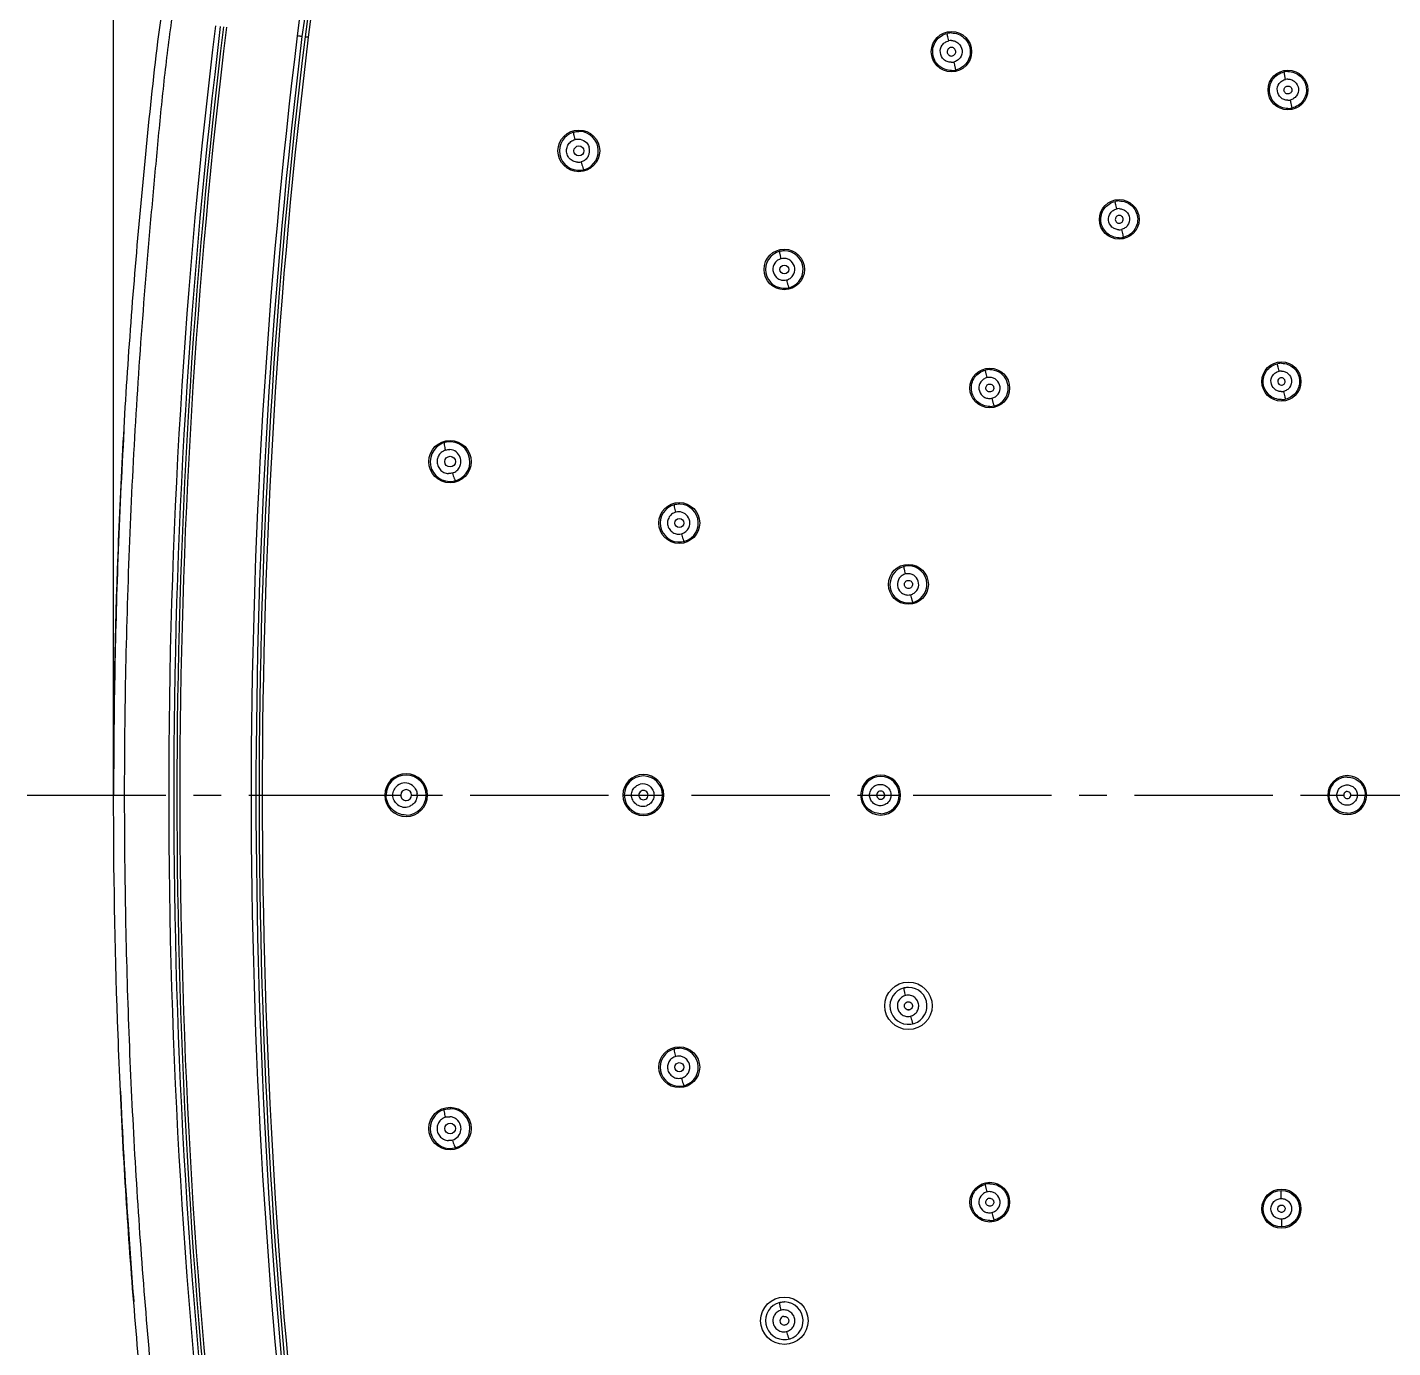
# Model space of a CAD drawing. Extents: x 60834 to 61254, y -28661 to -28364.
# Drawn here: x 60888 to 60974.4, y -28561.4 to -28477.9 of the extents above; entities that cross this region are included whole.
import ezdxf

# ---------------------------------------------------------------- set-up
doc = ezdxf.new("R2010")
doc.units = 0
doc.header["$LTSCALE"] = 7
doc.header["$MEASUREMENT"] = 0
doc.linetypes.add('CENTER', pattern=[2, 1.25, -0.25, 0.25, -0.25])
for name, color, linetype in [('08_ALL_FEATURES', 7, 'CONTINUOUS'), ('CL', 1, 'CENTER'), ('DIM', 2, 'CONTINUOUS')]:
    doc.layers.add(name, color=color, linetype=linetype)

msp = doc.modelspace()

# ---------------------------------------------------------------- linework, layer by layer
at = {"layer": '08_ALL_FEATURES', "color": 7, "linetype": 'Continuous'}
for p, q in [((60967.59, -28481.211), (60967.489, -28480.742)), ((60967.874, -28482.518), (60967.984, -28483.026)), ((60910.718, -28526.485), (60911.144, -28526.485)), ((60911.144, -28526.485), (60911.638, -28526.485)), ((60912.333, -28526.485), (60912.68, -28526.485)), ((60912.68, -28526.485), (60913.248, -28526.485)), ((60925.775, -28526.485), (60926.235, -28526.485)), ((60926.235, -28526.485), (60926.694, -28526.485)), ((60927.278, -28526.485), (60927.656, -28526.485)), ((60927.656, -28526.485), (60928.194, -28526.485)), ((60940.809, -28526.485), (60941.284, -28526.485)), ((60941.284, -28526.485), (60941.728, -28526.485)), ((60942.245, -28526.485), (60942.638, -28526.485)), ((60942.638, -28526.485), (60943.162, -28526.485)), ((60970.345, -28526.485), (60971.262, -28526.485)), ((60971.711, -28526.485), (60972.628, -28526.485))]:
    msp.add_line(p, q, dxfattribs=at)
for centre, radius in [((60946.463, -28479.461), 1.276), ((60967.736, -28481.883), 1.256), ((60922.901, -28485.734), 1.32), ((60922.905, -28485.735), 0.314), ((60957.07, -28490.068), 1.254), ((60935.893, -28493.235), 1.281), ((60935.896, -28493.235), 0.276), ((60948.885, -28500.735), 1.256), ((60967.323, -28500.322), 1.239), ((60914.758, -28505.391), 1.344), ((60914.762, -28505.391), 0.338), ((60929.249, -28509.274), 1.293), ((60929.252, -28509.274), 0.287), ((60943.74, -28513.156), 1.262), ((60943.742, -28539.814), 1.5), ((60929.249, -28543.697), 1.293), ((60929.252, -28543.697), 0.287), ((60914.758, -28547.579), 1.344), ((60914.762, -28547.579), 0.338), ((60948.885, -28552.236), 1.256), ((60967.323, -28552.649), 1.239), ((60967.323, -28552.649), 1.151), ((60935.896, -28559.735), 1.5)]:
    msp.add_circle(centre, radius, dxfattribs=at)
for centre, radius, start, end in [((60951.065, -28484.062), 46.309, 97.00083, 173.04858), ((60951.059, -28484.057), 46, 96.9378, 173.0622), ((60951.059, -28484.057), 45.8, 96.9378, 173.0622), ((60951.063, -28484.063), 45.606, 96.95077, 173.04656), ((61299.416, -28526.482), 402.447, 173.05686, 180.00047), ((61299.737, -28526.485), 402.45, 173.0622, 186.9378), ((61299.737, -28526.485), 402.25, 173.0622, 186.9378), ((61299.247, -28526.471), 401.575, 173.05541, 180.00199), ((61299.459, -28526.482), 397.277, 173.05688, 180.0005), ((61299.737, -28526.485), 397.25, 173.0622, 186.9378), ((61299.737, -28526.485), 397.05, 173.0622, 186.9378), ((61299.211, -28526.466), 396.326, 173.05462, 180.00272), ((60902.967, -28496.388), 18.053, 82.75034, 83.22876), ((60904.226, -28491.683), 13.231, 83.20629, 83.65689), ((60946.46, -28479.453), 1.179, 89.77982, 103.14443), ((60946.446, -28479.447), 0.693, 89.2028, 103.22851), ((60946.443, -28479.439), 0.693, 269.20293, 283.22888), ((60946.466, -28479.468), 1.182, 269.91078, 283.10946), ((60967.733, -28481.873), 1.157, 89.80658, 102.1776), ((60967.733, -28481.868), 0.672, 89.81544, 102.20429), ((60967.731, -28481.861), 0.672, 269.81552, 282.20574), ((60967.739, -28481.892), 1.16, 269.87155, 282.18544), ((60922.906, -28485.737), 1.229, 105.14984, 87.82946), ((60922.901, -28485.751), 1.247, 87.73322, 89.76128), ((60922.85, -28485.722), 0.739, 331.75342, 17.8374), ((60922.854, -28485.726), 0.733, 267.88592, 285.27071), ((60957.067, -28490.059), 1.156, 89.79274, 102.80075), ((60957.059, -28490.059), 0.67, 89.44513, 102.84911), ((60957.057, -28490.053), 0.67, 269.44525, 282.84923), ((60957.073, -28490.075), 1.159, 269.89452, 282.78007), ((60935.897, -28493.239), 1.188, 104.16093, 89.92691), ((60935.866, -28493.23), 0.697, 88.60493, 104.14418), ((60935.864, -28493.226), 0.697, 268.60487, 284.14805), ((60948.882, -28500.727), 1.16, 89.78176, 103.40431), ((60948.888, -28500.74), 1.162, 269.91731, 89.9518), ((60967.32, -28500.312), 1.141, 89.79959, 102.6152), ((60967.315, -28500.316), 0.654, 89.58621, 102.64731), ((60948.867, -28500.733), 0.672, 89.07039, 103.43853), ((60948.866, -28500.728), 0.672, 269.0705, 283.43981), ((60967.314, -28500.31), 0.654, 269.58631, 282.64698), ((60967.326, -28500.329), 1.144, 269.88621, 282.60236), ((61277.22, -28525.606), 383.72, 176.68607, 177.89552), ((60914.76, -28505.391), 1.255, 89.88567, 87.00418), ((60914.758, -28505.411), 1.274, 86.94441, 89.73592), ((60929.253, -28509.277), 1.201, 104.68883, 88.20175), ((60929.248, -28509.288), 1.218, 88.09155, 89.77846), ((60929.214, -28509.27), 0.706, 88.18669, 104.6993), ((60929.213, -28509.272), 0.706, 268.18844, 284.70561), ((61300.168, -28526.39), 406.681, 177.90383, 180.01341), ((60943.743, -28513.161), 1.169, 103.78429, 89.9422), ((60943.737, -28513.148), 1.166, 89.77495, 103.70142), ((60943.718, -28513.157), 0.677, 88.85142, 103.74448), ((60943.717, -28513.152), 0.677, 268.85109, 283.74826), ((60911.98, -28526.485), 1.354, 0.00469, 179.99191), ((60911.983, -28526.485), 1.265, 0.04673, 179.99818), ((60926.983, -28526.485), 1.298, 0.00486, 179.99526), ((60926.985, -28526.485), 1.209, 0.00063, 179.99921), ((60941.985, -28526.485), 1.264, 0.00405, 179.99906), ((60941.986, -28526.485), 1.176, 0.04741, 179.99964), ((60971.486, -28526.485), 1.23, 0.00034, 179.99475), ((60971.486, -28526.485), 1.142, 89.9753, 179.99985), ((61299.25, -28526.499), 402.28, 179.99809, 186.94458), ((61299.42, -28526.489), 401.748, 179.99952, 186.9431), ((61299.211, -28526.504), 397.028, 179.99734, 186.94496), ((61299.463, -28526.489), 396.579, 179.99951, 186.94306), ((60911.98, -28526.485), 1.354, 180.00511, 359.99237), ((60911.912, -28526.489), 0.77, 51.55166, 128.78358), ((60911.985, -28526.485), 0.347, 270.28391, 180.01994), ((60911.985, -28526.485), 0.347, 179.98328, 270.30775), ((60911.983, -28526.485), 1.265, 270.1717, 359.99835), ((60911.837, -28526.499), 0.843, 0.94324, 6.15425), ((60911.86, -28526.475), 0.82, 353.98291, 359.28424), ((60926.983, -28526.485), 1.298, 180.00511, 359.99852), ((60926.985, -28526.485), 1.209, 180.00073, 359.99924), ((60926.986, -28526.485), 0.292, 359.97725, 180.02165), ((60926.986, -28526.485), 0.292, 179.98177, 0.00027), ((60926.945, -28526.487), 0.711, 51.44556, 103.04463), ((60941.985, -28526.485), 1.264, 180.00419, 359.99907), ((60941.986, -28526.485), 1.176, 270.0562, 359.99971), ((60971.486, -28526.485), 1.23, 180.00033, 359.99688), ((60971.486, -28526.485), 1.142, 270.02461, 359.99988), ((60911.912, -28526.481), 0.769, 231.51178, 289.34834), ((60926.945, -28526.484), 0.711, 231.43983, 288.45019), ((60941.986, -28526.485), 0.259, 270.09588, 337.19614), ((60971.487, -28526.485), 0.224, 270.04196, 337.17655), ((60943.743, -28539.818), 1.17, 103.81863, 89.94624), ((60943.717, -28539.815), 0.673, 88.78653, 103.8061), ((60943.741, -28539.814), 0.257, 263.24053, 279.19713), ((60943.717, -28539.818), 0.673, 268.78602, 283.8101), ((60929.253, -28543.7), 1.201, 104.76022, 88.18909), ((60929.248, -28543.711), 1.218, 88.08004, 89.77909), ((60929.214, -28543.699), 0.706, 88.12729, 104.72579), ((60929.21, -28543.7), 0.708, 330.70511, 15.87564), ((60929.213, -28543.7), 0.706, 268.12887, 284.73264), ((61276.592, -28527.561), 383.083, 182.61778, 183.90489), ((60914.76, -28547.579), 1.255, 106.45811, 86.97085), ((60914.758, -28547.599), 1.275, 86.91492, 89.73836), ((60948.882, -28552.227), 1.16, 89.78134, 103.46064), ((60948.866, -28552.242), 0.672, 89.01609, 103.47866), ((60948.866, -28552.238), 0.672, 269.01619, 283.48063), ((61303.791, -28525.752), 410.342, 183.89829, 184.58231), ((60948.888, -28552.241), 1.163, 269.91755, 283.4065), ((60935.897, -28559.739), 1.189, 104.28437, 88.51642), ((60935.864, -28559.74), 0.692, 88.42498, 104.25007), ((60935.892, -28559.748), 1.205, 88.39618, 89.78913), ((60935.865, -28559.745), 0.692, 268.42471, 284.25449)]:
    msp.add_arc(centre, radius, start, end, dxfattribs=at)
for points, knots in [([(60893.487, -28526.485), (60893.487, -28521.726), (60893.656, -28512.202), (60894.402, -28497.917), (60895.686, -28483.724), (60897.324, -28469.442), (60902.966, -28456.14), (60911.743, -28444.707), (60923.126, -28435.974), (60936.482, -28430.312), (60946.374, -28429.183), (60951.542, -28428.659), (60951.965, -28428.616)], [0, 0, 0, 0, 0.11002, 0.220041, 0.330061, 0.440081, 0.550102, 0.660122, 0.770142, 0.880163, 0.990183, 1, 1, 1, 1]), ([(60894.183, -28526.485), (60894.186, -28523.804), (60894.242, -28518.441), (60894.485, -28510.399), (60894.889, -28502.365), (60895.367, -28495.678), (60895.822, -28490.335), (60896.19, -28486.329), (60896.568, -28482.323), (60897.022, -28478.325), (60897.637, -28474.346), (60898.494, -28470.41), (60899.621, -28466.54), (60901.051, -28462.772), (60902.783, -28459.133), (60905.441, -28454.467), (60909.368, -28448.998), (60915.019, -28443.23), (60920.381, -28439.16), (60924.984, -28436.395), (60928.582, -28434.579), (60932.311, -28433.05), (60936.152, -28431.827), (60940.068, -28430.883), (60944.038, -28430.203), (60948.032, -28429.715), (60950.701, -28429.448), (60952.035, -28429.314)], [0, 0, 0, 0, 0.062473, 0.12495, 0.187427, 0.249893, 0.281125, 0.312367, 0.34362, 0.374864, 0.406104, 0.43738, 0.468655, 0.499912, 0.53118, 0.56246, 0.624944, 0.687427, 0.74991, 0.781181, 0.812453, 0.843717, 0.874986, 0.906263, 0.93751, 0.968753, 1, 1, 1, 1]), ([(60905.354, -28478.494), (60905.347, -28478.493), (60905.311, -28478.488), (60905.275, -28478.483), (60905.245, -28478.479)], [0, 0, 0, 0, 0.19556, 1, 1, 1, 1]), ([(60905.396, -28478.501), (60905.396, -28478.5), (60905.39, -28478.5), (60905.384, -28478.498), (60905.37, -28478.496), (60905.36, -28478.495), (60905.354, -28478.494)], [0, 0, 0, 0, 0.0644, 0.253849, 0.566461, 1, 1, 1, 1]), ([(60905.594, -28478.525), (60905.595, -28478.523), (60905.607, -28478.528), (60905.613, -28478.526), (60905.619, -28478.526)], [0, 0, 0, 0, 0.255418, 1, 1, 1, 1]), ([(60905.619, -28478.526), (60905.623, -28478.527), (60905.646, -28478.529), (60905.669, -28478.532), (60905.688, -28478.534)], [0, 0, 0, 0, 0.192804, 1, 1, 1, 1]), ([(60946.464, -28480.65), (60946.321, -28480.649), (60946.031, -28480.597), (60945.655, -28480.368), (60945.386, -28480.021), (60945.214, -28479.468), (60945.397, -28478.715), (60945.917, -28478.369), (60946.192, -28478.305)], [0, 0, 0, 0, 0.125971, 0.252548, 0.378532, 0.504076, 0.751857, 1, 1, 1, 1]), ([(60946.434, -28480.132), (60946.351, -28480.13), (60946.185, -28480.098), (60945.901, -28479.922), (60945.695, -28479.524), (60945.811, -28479.092), (60946.051, -28478.859), (60946.207, -28478.792), (60946.287, -28478.772)], [0, 0, 0, 0, 0.125998, 0.251935, 0.499782, 0.747837, 0.873937, 1, 1, 1, 1]), ([(60946.287, -28478.772), (60946.274, -28478.716), (60946.25, -28478.608), (60946.222, -28478.479), (60946.205, -28478.393), (60946.196, -28478.349), (60946.193, -28478.322), (60946.19, -28478.308), (60946.192, -28478.305)], [0, 0, 0, 0, 0.364681, 0.696805, 0.825137, 0.919555, 0.97702, 1, 1, 1, 1]), ([(60946.456, -28478.754), (60946.538, -28478.757), (60946.705, -28478.788), (60946.989, -28478.964), (60947.194, -28479.362), (60947.078, -28479.794), (60946.838, -28480.027), (60946.682, -28480.094), (60946.602, -28480.114)], [0, 0, 0, 0, 0.12599, 0.251921, 0.499757, 0.747821, 0.873924, 1, 1, 1, 1]), ([(60946.464, -28478.274), (60946.607, -28478.274), (60946.896, -28478.327), (60947.27, -28478.555), (60947.539, -28478.901), (60947.67, -28479.32), (60947.64, -28479.758), (60947.459, -28480.16), (60947.143, -28480.467), (60946.874, -28480.586), (60946.734, -28480.619)], [0, 0, 0, 0, 0.124826, 0.249344, 0.374348, 0.499013, 0.623899, 0.749528, 0.874844, 1, 1, 1, 1]), ([(60946.436, -28479.193), (60946.402, -28479.193), (60946.334, -28479.217), (60946.228, -28479.303), (60946.165, -28479.478), (60946.258, -28479.679), (60946.397, -28479.733), (60946.464, -28479.733)], [0, 0, 0, 0, 0.126241, 0.254468, 0.502629, 0.751248, 1, 1, 1, 1]), ([(60946.464, -28479.733), (60946.535, -28479.733), (60946.684, -28479.67), (60946.766, -28479.446), (60946.676, -28479.268), (60946.547, -28479.194), (60946.472, -28479.193), (60946.436, -28479.193)], [0, 0, 0, 0, 0.248733, 0.497539, 0.746088, 0.873157, 1, 1, 1, 1]), ([(60946.602, -28480.114), (60946.616, -28480.174), (60946.637, -28480.265), (60946.667, -28480.382), (60946.686, -28480.46), (60946.704, -28480.525), (60946.717, -28480.574), (60946.728, -28480.601), (60946.731, -28480.616), (60946.734, -28480.619)], [0, 0, 0, 0, 0.35684, 0.532911, 0.691961, 0.822768, 0.919003, 0.977136, 1, 1, 1, 1]), ([(60967.737, -28480.716), (60967.878, -28480.717), (60968.164, -28480.769), (60968.652, -28481.066), (60969.009, -28481.745), (60968.808, -28482.488), (60968.391, -28482.882), (60968.123, -28482.996), (60967.984, -28483.026)], [0, 0, 0, 0, 0.125971, 0.251585, 0.499241, 0.747518, 0.873823, 1, 1, 1, 1]), ([(60967.737, -28483.052), (60967.595, -28483.052), (60967.308, -28482.999), (60966.937, -28482.772), (60966.673, -28482.426), (60966.508, -28481.878), (60966.697, -28481.136), (60967.216, -28480.801), (60967.489, -28480.742)], [0, 0, 0, 0, 0.126014, 0.252659, 0.378737, 0.50431, 0.751984, 1, 1, 1, 1]), ([(60967.729, -28482.534), (60967.648, -28482.532), (60967.485, -28482.502), (60967.205, -28482.331), (60967.003, -28481.941), (60967.119, -28481.518), (60967.358, -28481.292), (60967.511, -28481.229), (60967.59, -28481.211)], [0, 0, 0, 0, 0.126089, 0.252128, 0.499996, 0.747876, 0.873935, 1, 1, 1, 1]), ([(60967.735, -28481.196), (60967.816, -28481.197), (60967.979, -28481.227), (60968.259, -28481.398), (60968.461, -28481.788), (60968.345, -28482.212), (60968.106, -28482.437), (60967.953, -28482.5), (60967.874, -28482.518)], [0, 0, 0, 0, 0.126079, 0.252113, 0.499969, 0.74786, 0.873923, 1, 1, 1, 1]), ([(60967.737, -28482.135), (60967.675, -28482.135), (60967.546, -28482.085), (60967.461, -28481.899), (60967.527, -28481.709), (60967.648, -28481.635), (60967.71, -28481.635)], [0, 0, 0, 0, 0.250008, 0.499989, 0.749346, 1, 1, 1, 1]), ([(60967.71, -28481.635), (60967.744, -28481.635), (60967.813, -28481.636), (60967.933, -28481.705), (60968.017, -28481.87), (60967.94, -28482.077), (60967.803, -28482.135), (60967.737, -28482.135)], [0, 0, 0, 0, 0.126897, 0.254058, 0.502646, 0.751323, 1, 1, 1, 1]), ([(60922.214, -28485.373), (60922.261, -28485.287), (60922.39, -28485.132), (60922.571, -28485.04), (60922.665, -28485.015)], [0, 0, 0, 0, 0.500445, 1, 1, 1, 1]), ([(60922.665, -28485.015), (60922.651, -28484.959), (60922.624, -28484.851), (60922.596, -28484.723), (60922.582, -28484.637), (60922.577, -28484.591), (60922.576, -28484.564), (60922.578, -28484.548), (60922.581, -28484.546)], [0, 0, 0, 0, 0.362248, 0.691956, 0.819673, 0.914218, 0.972989, 1, 1, 1, 1]), ([(60922.885, -28484.989), (60923.031, -28484.996), (60923.328, -28485.098), (60923.508, -28485.356), (60923.553, -28485.496)], [0, 0, 0, 0, 0.499528, 1, 1, 1, 1]), ([(60922.827, -28486.458), (60922.729, -28486.454), (60922.531, -28486.406), (60922.369, -28486.282), (60922.304, -28486.207)], [0, 0, 0, 0, 0.499824, 1, 1, 1, 1]), ([(60923.5, -28486.072), (60923.454, -28486.158), (60923.324, -28486.315), (60923.142, -28486.407), (60923.047, -28486.432)], [0, 0, 0, 0, 0.500438, 1, 1, 1, 1]), ([(60923.047, -28486.432), (60923.063, -28486.492), (60923.096, -28486.608), (60923.14, -28486.745), (60923.174, -28486.836), (60923.193, -28486.883), (60923.208, -28486.91), (60923.218, -28486.924), (60923.222, -28486.924)], [0, 0, 0, 0, 0.35478, 0.687835, 0.818068, 0.914345, 0.973544, 1, 1, 1, 1]), ([(60957.071, -28491.234), (60956.93, -28491.234), (60956.645, -28491.182), (60956.276, -28490.957), (60956.012, -28490.614), (60955.845, -28490.071), (60956.028, -28489.331), (60956.54, -28488.994), (60956.811, -28488.932)], [0, 0, 0, 0, 0.125952, 0.252553, 0.378585, 0.504158, 0.751919, 1, 1, 1, 1]), ([(60956.91, -28489.407), (60956.897, -28489.349), (60956.872, -28489.239), (60956.844, -28489.109), (60956.826, -28489.021), (60956.816, -28488.976), (60956.813, -28488.949), (60956.81, -28488.936), (60956.811, -28488.932)], [0, 0, 0, 0, 0.363617, 0.696416, 0.825188, 0.91988, 0.97735, 1, 1, 1, 1]), ([(60957.071, -28488.903), (60957.211, -28488.904), (60957.495, -28488.956), (60957.981, -28489.25), (60958.339, -28489.924), (60958.143, -28490.664), (60957.732, -28491.058), (60957.467, -28491.174), (60957.329, -28491.205)], [0, 0, 0, 0, 0.125908, 0.251505, 0.49921, 0.747592, 0.873875, 1, 1, 1, 1]), ([(60957.051, -28490.723), (60956.971, -28490.72), (60956.809, -28490.69), (60956.532, -28490.521), (60956.333, -28490.134), (60956.446, -28489.714), (60956.681, -28489.49), (60956.832, -28489.426), (60956.91, -28489.407)], [0, 0, 0, 0, 0.125947, 0.251887, 0.499921, 0.748019, 0.874035, 1, 1, 1, 1]), ([(60957.045, -28489.822), (60956.983, -28489.822), (60956.863, -28489.895), (60956.798, -28490.083), (60956.882, -28490.268), (60957.009, -28490.317), (60957.071, -28490.317)], [0, 0, 0, 0, 0.250625, 0.499646, 0.749854, 1, 1, 1, 1]), ([(60957.071, -28490.317), (60957.136, -28490.317), (60957.272, -28490.26), (60957.348, -28490.054), (60957.265, -28489.891), (60957.147, -28489.823), (60957.078, -28489.822), (60957.045, -28489.822)], [0, 0, 0, 0, 0.248653, 0.497423, 0.746061, 0.873148, 1, 1, 1, 1]), ([(60957.065, -28489.39), (60957.145, -28489.392), (60957.307, -28489.422), (60957.583, -28489.592), (60957.783, -28489.978), (60957.67, -28490.398), (60957.436, -28490.623), (60957.284, -28490.687), (60957.206, -28490.706)], [0, 0, 0, 0, 0.125996, 0.251997, 0.4999, 0.747906, 0.873981, 1, 1, 1, 1]), ([(60957.206, -28490.706), (60957.22, -28490.766), (60957.247, -28490.882), (60957.279, -28491.019), (60957.303, -28491.112), (60957.314, -28491.16), (60957.324, -28491.188), (60957.327, -28491.202), (60957.329, -28491.205)], [0, 0, 0, 0, 0.358442, 0.693201, 0.823599, 0.919489, 0.977406, 1, 1, 1, 1]), ([(60935.696, -28492.554), (60935.616, -28492.578), (60935.462, -28492.645), (60935.224, -28492.88), (60935.113, -28493.312), (60935.316, -28493.708), (60935.599, -28493.886), (60935.764, -28493.918), (60935.847, -28493.922)], [0, 0, 0, 0, 0.12618, 0.252106, 0.500421, 0.74833, 0.874121, 1, 1, 1, 1]), ([(60935.696, -28492.554), (60935.681, -28492.497), (60935.661, -28492.412), (60935.637, -28492.303), (60935.621, -28492.229), (60935.611, -28492.169), (60935.603, -28492.123), (60935.601, -28492.096), (60935.6, -28492.081), (60935.603, -28492.078)], [0, 0, 0, 0, 0.362461, 0.537519, 0.694323, 0.822879, 0.917642, 0.975642, 1, 1, 1, 1]), ([(60936.034, -28493.902), (60936.113, -28493.878), (60936.268, -28493.811), (60936.506, -28493.576), (60936.617, -28493.144), (60936.413, -28492.747), (60936.131, -28492.57), (60935.965, -28492.538), (60935.883, -28492.533)], [0, 0, 0, 0, 0.126166, 0.252105, 0.500418, 0.748332, 0.87413, 1, 1, 1, 1]), ([(60936.034, -28493.902), (60936.049, -28493.961), (60936.072, -28494.05), (60936.104, -28494.164), (60936.126, -28494.24), (60936.146, -28494.303), (60936.162, -28494.35), (60936.174, -28494.376), (60936.181, -28494.391), (60936.185, -28494.392)], [0, 0, 0, 0, 0.357669, 0.533214, 0.691468, 0.821566, 0.917436, 0.975798, 1, 1, 1, 1]), ([(60948.886, -28501.903), (60948.746, -28501.903), (60948.461, -28501.851), (60948.092, -28501.627), (60947.828, -28501.286), (60947.658, -28500.744), (60947.835, -28500.005), (60948.344, -28499.663), (60948.613, -28499.599)], [0, 0, 0, 0, 0.125896, 0.252477, 0.378489, 0.504078, 0.751904, 1, 1, 1, 1]), ([(60948.711, -28500.08), (60948.697, -28500.022), (60948.677, -28499.936), (60948.653, -28499.825), (60948.637, -28499.751), (60948.625, -28499.69), (60948.616, -28499.644), (60948.614, -28499.617), (60948.611, -28499.602), (60948.613, -28499.599)], [0, 0, 0, 0, 0.362291, 0.537783, 0.695131, 0.824118, 0.919044, 0.976767, 1, 1, 1, 1]), ([(60967.324, -28501.472), (60967.185, -28501.472), (60966.903, -28501.421), (60966.538, -28501.198), (60966.278, -28500.859), (60966.113, -28500.322), (60966.296, -28499.591), (60966.803, -28499.259), (60967.071, -28499.199)], [0, 0, 0, 0, 0.12594, 0.252546, 0.378596, 0.50418, 0.751938, 1, 1, 1, 1]), ([(60967.309, -28500.964), (60967.231, -28500.962), (60967.073, -28500.933), (60966.801, -28500.767), (60966.605, -28500.389), (60966.717, -28499.977), (60966.947, -28499.758), (60967.095, -28499.696), (60967.172, -28499.677)], [0, 0, 0, 0, 0.125958, 0.251917, 0.499971, 0.748043, 0.874045, 1, 1, 1, 1]), ([(60967.172, -28499.677), (60967.159, -28499.62), (60967.134, -28499.509), (60967.106, -28499.377), (60967.087, -28499.289), (60967.078, -28499.244), (60967.074, -28499.216), (60967.07, -28499.203), (60967.071, -28499.199)], [0, 0, 0, 0, 0.363019, 0.696154, 0.825153, 0.919993, 0.977479, 1, 1, 1, 1]), ([(60967.32, -28499.661), (60967.398, -28499.664), (60967.556, -28499.693), (60967.828, -28499.858), (60968.023, -28500.237), (60967.912, -28500.648), (60967.682, -28500.868), (60967.534, -28500.93), (60967.457, -28500.949)], [0, 0, 0, 0, 0.125965, 0.251916, 0.499973, 0.748043, 0.874039, 1, 1, 1, 1]), ([(60967.324, -28499.171), (60967.463, -28499.172), (60967.744, -28499.223), (60968.224, -28499.514), (60968.576, -28500.181), (60968.381, -28500.912), (60967.974, -28501.301), (60967.712, -28501.414), (60967.576, -28501.445)], [0, 0, 0, 0, 0.125938, 0.251559, 0.499292, 0.747638, 0.873898, 1, 1, 1, 1]), ([(60948.711, -28500.08), (60948.634, -28500.102), (60948.483, -28500.165), (60948.25, -28500.391), (60948.14, -28500.811), (60948.339, -28501.195), (60948.614, -28501.366), (60948.775, -28501.396), (60948.855, -28501.4)], [0, 0, 0, 0, 0.126223, 0.252133, 0.500299, 0.748167, 0.874029, 1, 1, 1, 1]), ([(60948.886, -28500.986), (60948.824, -28500.986), (60948.696, -28500.936), (60948.611, -28500.749), (60948.676, -28500.56), (60948.798, -28500.485), (60948.86, -28500.486)], [0, 0, 0, 0, 0.24996, 0.499765, 0.749044, 1, 1, 1, 1]), ([(60948.86, -28500.486), (60948.894, -28500.486), (60948.963, -28500.487), (60949.083, -28500.556), (60949.166, -28500.72), (60949.09, -28500.928), (60948.952, -28500.986), (60948.886, -28500.986)], [0, 0, 0, 0, 0.126816, 0.253921, 0.502596, 0.75139, 1, 1, 1, 1]), ([(60949.022, -28501.381), (60949.099, -28501.359), (60949.25, -28501.296), (60949.483, -28501.07), (60949.593, -28500.65), (60949.394, -28500.266), (60949.119, -28500.095), (60948.958, -28500.065), (60948.878, -28500.061)], [0, 0, 0, 0, 0.126204, 0.252131, 0.500292, 0.748167, 0.874039, 1, 1, 1, 1]), ([(60967.299, -28500.09), (60967.242, -28500.09), (60967.128, -28500.159), (60967.067, -28500.335), (60967.146, -28500.509), (60967.266, -28500.556), (60967.324, -28500.556)], [0, 0, 0, 0, 0.2506, 0.499599, 0.749832, 1, 1, 1, 1]), ([(60967.324, -28500.556), (60967.385, -28500.556), (60967.513, -28500.502), (60967.584, -28500.308), (60967.506, -28500.155), (60967.395, -28500.091), (60967.331, -28500.09), (60967.299, -28500.09)], [0, 0, 0, 0, 0.248636, 0.497384, 0.746054, 0.873147, 1, 1, 1, 1]), ([(60949.022, -28501.381), (60949.036, -28501.441), (60949.057, -28501.529), (60949.087, -28501.643), (60949.107, -28501.719), (60949.125, -28501.781), (60949.138, -28501.828), (60949.149, -28501.854), (60949.153, -28501.869), (60949.157, -28501.871)], [0, 0, 0, 0, 0.359182, 0.53496, 0.693218, 0.823186, 0.918829, 0.976812, 1, 1, 1, 1]), ([(60967.457, -28500.949), (60967.471, -28501.008), (60967.497, -28501.123), (60967.528, -28501.26), (60967.551, -28501.352), (60967.562, -28501.4), (60967.571, -28501.428), (60967.573, -28501.442), (60967.576, -28501.445)], [0, 0, 0, 0, 0.359247, 0.693801, 0.823982, 0.919695, 0.97751, 1, 1, 1, 1]), ([(60914.202, -28504.814), (60914.127, -28504.879), (60914.003, -28505.042), (60913.925, -28505.337), (60913.964, -28505.639), (60914.066, -28505.816), (60914.132, -28505.891)], [0, 0, 0, 0, 0.24982, 0.500148, 0.750381, 1, 1, 1, 1]), ([(60914.484, -28504.658), (60914.468, -28504.602), (60914.44, -28504.495), (60914.41, -28504.353), (60914.397, -28504.254), (60914.399, -28504.205), (60914.404, -28504.189), (60914.408, -28504.187)], [0, 0, 0, 0, 0.35935, 0.686624, 0.908552, 0.968857, 1, 1, 1, 1]), ([(60915.405, -28505.13), (60915.357, -28504.993), (60915.175, -28504.739), (60914.882, -28504.639), (60914.737, -28504.628)], [0, 0, 0, 0, 0.501072, 1, 1, 1, 1]), ([(60914.908, -28506.116), (60915.008, -28506.082), (60915.202, -28505.982), (60915.333, -28505.806), (60915.377, -28505.71)], [0, 0, 0, 0, 0.499364, 1, 1, 1, 1]), ([(60915.377, -28505.71), (60915.419, -28505.621), (60915.468, -28505.424), (60915.438, -28505.223), (60915.405, -28505.13)], [0, 0, 0, 0, 0.500106, 1, 1, 1, 1]), ([(60914.132, -28505.891), (60914.197, -28505.965), (60914.359, -28506.09), (60914.556, -28506.138), (60914.655, -28506.145)], [0, 0, 0, 0, 0.500447, 1, 1, 1, 1]), ([(60914.908, -28506.116), (60914.925, -28506.175), (60914.96, -28506.29), (60915.009, -28506.425), (60915.048, -28506.514), (60915.072, -28506.559), (60915.089, -28506.585), (60915.103, -28506.597), (60915.108, -28506.597)], [0, 0, 0, 0, 0.352935, 0.683881, 0.813794, 0.909786, 0.97004, 1, 1, 1, 1]), ([(60929.035, -28508.588), (60929.02, -28508.531), (60928.993, -28508.421), (60928.965, -28508.29), (60928.95, -28508.201), (60928.943, -28508.154), (60928.942, -28508.127), (60928.942, -28508.111), (60928.945, -28508.108)], [0, 0, 0, 0, 0.36116, 0.692405, 0.820919, 0.915851, 0.974334, 1, 1, 1, 1]), ([(60929.035, -28508.588), (60928.94, -28508.617), (60928.754, -28508.705), (60928.626, -28508.869), (60928.582, -28508.959)], [0, 0, 0, 0, 0.499914, 1, 1, 1, 1]), ([(60929.877, -28509.032), (60929.83, -28508.902), (60929.655, -28508.662), (60929.374, -28508.573), (60929.237, -28508.565)], [0, 0, 0, 0, 0.500361, 1, 1, 1, 1]), ([(60929.847, -28509.58), (60929.888, -28509.496), (60929.936, -28509.31), (60929.908, -28509.12), (60929.877, -28509.032)], [0, 0, 0, 0, 0.500088, 1, 1, 1, 1]), ([(60928.69, -28509.743), (60928.752, -28509.814), (60928.908, -28509.931), (60929.097, -28509.972), (60929.191, -28509.977)], [0, 0, 0, 0, 0.50008, 1, 1, 1, 1]), ([(60929.392, -28509.954), (60929.488, -28509.925), (60929.675, -28509.836), (60929.803, -28509.671), (60929.847, -28509.58)], [0, 0, 0, 0, 0.499935, 1, 1, 1, 1]), ([(60929.392, -28509.954), (60929.407, -28510.014), (60929.439, -28510.128), (60929.479, -28510.262), (60929.511, -28510.352), (60929.528, -28510.399), (60929.541, -28510.424), (60929.55, -28510.439), (60929.554, -28510.44)], [0, 0, 0, 0, 0.357437, 0.690465, 0.820263, 0.916046, 0.97469, 1, 1, 1, 1]), ([(60943.557, -28512.499), (60943.479, -28512.521), (60943.328, -28512.586), (60943.095, -28512.814), (60942.985, -28513.235), (60943.185, -28513.622), (60943.461, -28513.795), (60943.623, -28513.825), (60943.703, -28513.829)], [0, 0, 0, 0, 0.126107, 0.252043, 0.500199, 0.748166, 0.874052, 1, 1, 1, 1]), ([(60943.557, -28512.499), (60943.543, -28512.441), (60943.522, -28512.355), (60943.498, -28512.244), (60943.482, -28512.169), (60943.471, -28512.108), (60943.462, -28512.061), (60943.461, -28512.034), (60943.458, -28512.019), (60943.461, -28512.016)], [0, 0, 0, 0, 0.361589, 0.536945, 0.694262, 0.823291, 0.918325, 0.97625, 1, 1, 1, 1]), ([(60943.878, -28513.81), (60943.955, -28513.788), (60944.106, -28513.723), (60944.339, -28513.495), (60944.449, -28513.073), (60944.249, -28512.687), (60943.973, -28512.514), (60943.812, -28512.483), (60943.731, -28512.48)], [0, 0, 0, 0, 0.126127, 0.252058, 0.500232, 0.748185, 0.874066, 1, 1, 1, 1]), ([(60943.742, -28513.413), (60943.678, -28513.413), (60943.546, -28513.361), (60943.46, -28513.17), (60943.526, -28512.976), (60943.651, -28512.901), (60943.715, -28512.901)], [0, 0, 0, 0, 0.249995, 0.499917, 0.749248, 1, 1, 1, 1]), ([(60943.715, -28512.901), (60943.749, -28512.901), (60943.82, -28512.902), (60943.942, -28512.972), (60944.027, -28513.141), (60943.95, -28513.353), (60943.809, -28513.413), (60943.742, -28513.413)], [0, 0, 0, 0, 0.126799, 0.2539, 0.502613, 0.751422, 1, 1, 1, 1]), ([(60943.878, -28513.81), (60943.892, -28513.869), (60943.914, -28513.957), (60943.944, -28514.07), (60943.965, -28514.146), (60943.984, -28514.207), (60943.998, -28514.254), (60944.01, -28514.28), (60944.015, -28514.295), (60944.019, -28514.297)], [0, 0, 0, 0, 0.35929, 0.534936, 0.693005, 0.822806, 0.918363, 0.976412, 1, 1, 1, 1]), ([(60971.487, -28525.343), (60971.635, -28525.343), (60971.934, -28525.404), (60972.314, -28525.656), (60972.568, -28526.036), (60972.628, -28526.337), (60972.628, -28526.485)], [0, 0, 0, 0, 0.249102, 0.499606, 0.749504, 1, 1, 1, 1]), ([(60939.813, -28622.721), (60938.737, -28622.505), (60933.033, -28621.201), (60923.142, -28617.006), (60911.709, -28608.229), (60902.976, -28596.846), (60897.313, -28583.49), (60895.692, -28569.286), (60894.399, -28555.026), (60893.656, -28540.756), (60893.487, -28531.244), (60893.487, -28526.485)], [0, 0, 0, 0, 0.028029, 0.149526, 0.271022, 0.392518, 0.514015, 0.635511, 0.757007, 0.878504, 1, 1, 1, 1]), ([(60939.952, -28622.024), (60937.572, -28621.54), (60932.872, -28620.246), (60926.167, -28617.343), (60919.915, -28613.56), (60914.22, -28608.984), (60909.187, -28603.687), (60904.911, -28597.763), (60902.007, -28592.407), (60900.157, -28587.91), (60899.016, -28584.444), (60898.104, -28580.912), (60897.187, -28576.139), (60896.637, -28571.309), (60896.177, -28566.475), (60895.731, -28561.64), (60895.231, -28555.592), (60894.764, -28548.324), (60894.43, -28541.049), (60894.231, -28533.768), (60894.185, -28528.913), (60894.183, -28526.485)], [0, 0, 0, 0, 0.062498, 0.125001, 0.187496, 0.249997, 0.312492, 0.374998, 0.437518, 0.468789, 0.500072, 0.531356, 0.562607, 0.625099, 0.656361, 0.687607, 0.750073, 0.81255, 0.875037, 0.93752, 1, 1, 1, 1]), ([(60911.987, -28527.75), (60911.823, -28527.751), (60911.491, -28527.685), (60911.068, -28527.407), (60910.785, -28526.985), (60910.718, -28526.651), (60910.718, -28526.485)], [0, 0, 0, 0, 0.248328, 0.498305, 0.748551, 1, 1, 1, 1]), ([(60911.144, -28526.485), (60911.145, -28526.372), (60911.195, -28526.143), (60911.342, -28525.96), (60911.43, -28525.889)], [0, 0, 0, 0, 0.500806, 1, 1, 1, 1]), ([(60911.433, -28527.084), (60911.344, -28527.013), (60911.195, -28526.829), (60911.146, -28526.599), (60911.144, -28526.485)], [0, 0, 0, 0, 0.499151, 1, 1, 1, 1]), ([(60926.235, -28526.485), (60926.236, -28526.38), (60926.282, -28526.168), (60926.418, -28525.998), (60926.5, -28525.932)], [0, 0, 0, 0, 0.500198, 1, 1, 1, 1]), ([(60927.656, -28526.485), (60927.654, -28526.59), (60927.609, -28526.803), (60927.472, -28526.973), (60927.39, -28527.039)], [0, 0, 0, 0, 0.500183, 1, 1, 1, 1]), ([(60941.987, -28527.661), (60941.834, -28527.662), (60941.526, -28527.599), (60941.133, -28527.34), (60940.871, -28526.948), (60940.809, -28526.639), (60940.809, -28526.485)], [0, 0, 0, 0, 0.249112, 0.499584, 0.749483, 1, 1, 1, 1]), ([(60941.284, -28526.485), (60941.285, -28526.397), (60941.319, -28526.219), (60941.47, -28525.994), (60941.695, -28525.844), (60941.961, -28525.791), (60942.227, -28525.844), (60942.452, -28525.994), (60942.603, -28526.219), (60942.637, -28526.397), (60942.638, -28526.485)], [0, 0, 0, 0, 0.125033, 0.250067, 0.375073, 0.499989, 0.624907, 0.749927, 0.874954, 1, 1, 1, 1]), ([(60942.638, -28526.485), (60942.637, -28526.573), (60942.603, -28526.751), (60942.452, -28526.976), (60942.227, -28527.126), (60941.961, -28527.179), (60941.695, -28527.126), (60941.47, -28526.976), (60941.319, -28526.751), (60941.285, -28526.573), (60941.284, -28526.485)], [0, 0, 0, 0, 0.125033, 0.250067, 0.375072, 0.499988, 0.624906, 0.749926, 0.874954, 1, 1, 1, 1]), ([(60941.728, -28526.485), (60941.728, -28526.53), (60941.752, -28526.621), (60941.819, -28526.688), (60941.858, -28526.71)], [0, 0, 0, 0, 0.50014, 1, 1, 1, 1]), ([(60941.987, -28526.227), (60941.942, -28526.226), (60941.851, -28526.25), (60941.785, -28526.317), (60941.762, -28526.356)], [0, 0, 0, 0, 0.49987, 1, 1, 1, 1]), ([(60942.245, -28526.485), (60942.245, -28526.441), (60942.221, -28526.35), (60942.155, -28526.284), (60942.116, -28526.261)], [0, 0, 0, 0, 0.500139, 1, 1, 1, 1]), ([(60971.487, -28527.627), (60971.339, -28527.627), (60971.039, -28527.566), (60970.658, -28527.315), (60970.405, -28526.934), (60970.345, -28526.634), (60970.345, -28526.485)], [0, 0, 0, 0, 0.249171, 0.499688, 0.74956, 1, 1, 1, 1]), ([(60970.833, -28526.485), (60970.834, -28526.402), (60970.866, -28526.233), (60971.009, -28526.019), (60971.223, -28525.877), (60971.475, -28525.826), (60971.727, -28525.877), (60971.941, -28526.019), (60972.084, -28526.233), (60972.116, -28526.402), (60972.118, -28526.485)], [0, 0, 0, 0, 0.124971, 0.249965, 0.375006, 0.500007, 0.624984, 0.750022, 0.874999, 1, 1, 1, 1]), ([(60972.118, -28526.485), (60972.116, -28526.569), (60972.084, -28526.737), (60971.941, -28526.951), (60971.727, -28527.094), (60971.475, -28527.144), (60971.223, -28527.094), (60971.009, -28526.951), (60970.866, -28526.737), (60970.835, -28526.569), (60970.833, -28526.485)], [0, 0, 0, 0, 0.124971, 0.249965, 0.375006, 0.500006, 0.624984, 0.750022, 0.874999, 1, 1, 1, 1]), ([(60971.262, -28526.485), (60971.262, -28526.524), (60971.283, -28526.603), (60971.341, -28526.66), (60971.375, -28526.68)], [0, 0, 0, 0, 0.500039, 1, 1, 1, 1]), ([(60971.487, -28526.261), (60971.448, -28526.261), (60971.369, -28526.282), (60971.312, -28526.339), (60971.292, -28526.373)], [0, 0, 0, 0, 0.499974, 1, 1, 1, 1]), ([(60971.711, -28526.485), (60971.711, -28526.447), (60971.69, -28526.368), (60971.632, -28526.31), (60971.599, -28526.291)], [0, 0, 0, 0, 0.500034, 1, 1, 1, 1]), ([(60912.675, -28526.561), (60912.665, -28526.661), (60912.606, -28526.86), (60912.472, -28527.018), (60912.394, -28527.081)], [0, 0, 0, 0, 0.50088, 1, 1, 1, 1]), ([(60943.556, -28539.161), (60943.468, -28539.185), (60943.298, -28539.262), (60943.116, -28539.473), (60943.03, -28539.734), (60943.052, -28540.01), (60943.184, -28540.259), (60943.411, -28540.443), (60943.605, -28540.485), (60943.703, -28540.491)], [0, 0, 0, 0, 0.142569, 0.282114, 0.420489, 0.559605, 0.701351, 0.847565, 1, 1, 1, 1]), ([(60943.556, -28539.161), (60943.542, -28539.103), (60943.522, -28539.017), (60943.497, -28538.905), (60943.481, -28538.83), (60943.47, -28538.767), (60943.463, -28538.725), (60943.46, -28538.7), (60943.459, -28538.688), (60943.459, -28538.68), (60943.459, -28538.676), (60943.46, -28538.675)], [0, 0, 0, 0, 0.359123, 0.534973, 0.692903, 0.822491, 0.917923, 0.951523, 0.975981, 0.991865, 1, 1, 1, 1]), ([(60943.46, -28538.675), (60943.535, -28538.656), (60943.626, -28538.643), (60943.717, -28538.641), (60943.73, -28538.641)], [0, 0, 0, 0, 0.847776, 1, 1, 1, 1]), ([(60943.878, -28540.471), (60943.966, -28540.448), (60944.135, -28540.37), (60944.317, -28540.161), (60944.404, -28539.901), (60944.383, -28539.624), (60944.252, -28539.374), (60944.024, -28539.19), (60943.83, -28539.147), (60943.731, -28539.141)], [0, 0, 0, 0, 0.142029, 0.281165, 0.419287, 0.558343, 0.700259, 0.846886, 1, 1, 1, 1]), ([(60943.745, -28540.078), (60943.695, -28540.078), (60943.604, -28540.044), (60943.509, -28539.945), (60943.475, -28539.82), (60943.504, -28539.692), (60943.592, -28539.594), (60943.678, -28539.556), (60943.723, -28539.556)], [0, 0, 0, 0, 0.190544, 0.348956, 0.508195, 0.667607, 0.82723, 1, 1, 1, 1]), ([(60943.723, -28539.556), (60943.769, -28539.556), (60943.862, -28539.574), (60943.965, -28539.668), (60944.008, -28539.796), (60943.982, -28539.93), (60943.89, -28540.037), (60943.796, -28540.078), (60943.745, -28540.078)], [0, 0, 0, 0, 0.171963, 0.331634, 0.491786, 0.651871, 0.810984, 1, 1, 1, 1]), ([(60943.878, -28540.471), (60943.892, -28540.53), (60943.914, -28540.617), (60943.945, -28540.729), (60943.966, -28540.805), (60943.984, -28540.866), (60943.998, -28540.908), (60944.007, -28540.932), (60944.012, -28540.944), (60944.016, -28540.951), (60944.018, -28540.954), (60944.019, -28540.955)], [0, 0, 0, 0, 0.357663, 0.533662, 0.692023, 0.822071, 0.917836, 0.951562, 0.976068, 0.991934, 1, 1, 1, 1]), ([(60929.034, -28543.016), (60929.019, -28542.959), (60928.992, -28542.848), (60928.963, -28542.715), (60928.948, -28542.626), (60928.941, -28542.579), (60928.94, -28542.551), (60928.941, -28542.535), (60928.944, -28542.532)], [0, 0, 0, 0, 0.360255, 0.69171, 0.820448, 0.915568, 0.974171, 1, 1, 1, 1]), ([(60929.034, -28543.016), (60928.944, -28543.042), (60928.77, -28543.124), (60928.645, -28543.272), (60928.599, -28543.354)], [0, 0, 0, 0, 0.49982, 1, 1, 1, 1]), ([(60929.891, -28543.506), (60929.851, -28543.366), (60929.719, -28543.167), (60929.457, -28543.025), (60929.31, -28542.998), (60929.237, -28542.993)], [0, 0, 0, 0, 0.497461, 0.748615, 1, 1, 1, 1]), ([(60928.668, -28544.146), (60928.731, -28544.223), (60928.892, -28544.354), (60929.091, -28544.399), (60929.19, -28544.405)], [0, 0, 0, 0, 0.500073, 1, 1, 1, 1]), ([(60929.393, -28544.383), (60929.483, -28544.357), (60929.656, -28544.275), (60929.782, -28544.128), (60929.827, -28544.046)], [0, 0, 0, 0, 0.499816, 1, 1, 1, 1]), ([(60929.393, -28544.383), (60929.408, -28544.441), (60929.439, -28544.554), (60929.48, -28544.688), (60929.512, -28544.776), (60929.529, -28544.822), (60929.543, -28544.847), (60929.551, -28544.862), (60929.555, -28544.862)], [0, 0, 0, 0, 0.35816, 0.69073, 0.82022, 0.915809, 0.974451, 1, 1, 1, 1]), ([(60914.219, -28546.997), (60914.142, -28547.058), (60914.013, -28547.214), (60913.923, -28547.502), (60913.95, -28547.804), (60914.046, -28547.983), (60914.108, -28548.059)], [0, 0, 0, 0, 0.249365, 0.49947, 0.749888, 1, 1, 1, 1]), ([(60914.483, -28546.859), (60914.466, -28546.802), (60914.437, -28546.693), (60914.407, -28546.547), (60914.393, -28546.445), (60914.395, -28546.394), (60914.4, -28546.378), (60914.405, -28546.375)], [0, 0, 0, 0, 0.356845, 0.684634, 0.907798, 0.968494, 1, 1, 1, 1]), ([(60915.425, -28547.376), (60915.382, -28547.228), (60915.243, -28547.019), (60914.969, -28546.867), (60914.815, -28546.836), (60914.737, -28546.829)], [0, 0, 0, 0, 0.498281, 0.749222, 1, 1, 1, 1]), ([(60914.108, -28548.059), (60914.173, -28548.141), (60914.341, -28548.278), (60914.55, -28548.329), (60914.654, -28548.338)], [0, 0, 0, 0, 0.500576, 1, 1, 1, 1]), ([(60914.909, -28548.309), (60915.048, -28548.265), (60915.31, -28548.102), (60915.432, -28547.815), (60915.449, -28547.67)], [0, 0, 0, 0, 0.498933, 1, 1, 1, 1]), ([(60914.909, -28548.309), (60914.926, -28548.368), (60914.962, -28548.482), (60915.017, -28548.629), (60915.062, -28548.729), (60915.092, -28548.773), (60915.106, -28548.784), (60915.112, -28548.784)], [0, 0, 0, 0, 0.353095, 0.683363, 0.908852, 0.969382, 1, 1, 1, 1]), ([(60948.886, -28553.403), (60948.746, -28553.403), (60948.462, -28553.352), (60948.092, -28553.128), (60947.828, -28552.787), (60947.658, -28552.245), (60947.835, -28551.506), (60948.343, -28551.164), (60948.612, -28551.1)], [0, 0, 0, 0, 0.125882, 0.252477, 0.37851, 0.504112, 0.751924, 1, 1, 1, 1]), ([(60948.71, -28551.589), (60948.696, -28551.531), (60948.675, -28551.444), (60948.651, -28551.331), (60948.635, -28551.255), (60948.623, -28551.193), (60948.614, -28551.146), (60948.613, -28551.118), (60948.61, -28551.103), (60948.612, -28551.1)], [0, 0, 0, 0, 0.360557, 0.536097, 0.693825, 0.823269, 0.918576, 0.97653, 1, 1, 1, 1]), ([(60948.886, -28551.068), (60949.027, -28551.068), (60949.31, -28551.119), (60949.678, -28551.343), (60949.943, -28551.683), (60950.072, -28552.094), (60950.043, -28552.525), (60949.866, -28552.919), (60949.558, -28553.221), (60949.294, -28553.339), (60949.158, -28553.372)], [0, 0, 0, 0, 0.124879, 0.249527, 0.374688, 0.499453, 0.624353, 0.749909, 0.875047, 1, 1, 1, 1]), ([(60967.308, -28552.006), (60967.307, -28551.945), (60967.306, -28551.828), (60967.306, -28551.688), (60967.307, -28551.593), (60967.308, -28551.545), (60967.31, -28551.515), (60967.31, -28551.501), (60967.311, -28551.498)], [0, 0, 0, 0, 0.359491, 0.693851, 0.823918, 0.919565, 0.977394, 1, 1, 1, 1]), ([(60948.71, -28551.589), (60948.633, -28551.61), (60948.482, -28551.674), (60948.251, -28551.901), (60948.14, -28552.319), (60948.338, -28552.705), (60948.614, -28552.875), (60948.775, -28552.904), (60948.855, -28552.909)], [0, 0, 0, 0, 0.125971, 0.251843, 0.499743, 0.747907, 0.873786, 1, 1, 1, 1]), ([(60948.886, -28552.486), (60948.824, -28552.486), (60948.695, -28552.436), (60948.611, -28552.249), (60948.676, -28552.059), (60948.798, -28551.986), (60948.86, -28551.986)], [0, 0, 0, 0, 0.250621, 0.500607, 0.74978, 1, 1, 1, 1]), ([(60948.86, -28551.986), (60948.894, -28551.986), (60948.963, -28551.987), (60949.083, -28552.056), (60949.166, -28552.22), (60949.09, -28552.428), (60948.952, -28552.486), (60948.886, -28552.486)], [0, 0, 0, 0, 0.126829, 0.253938, 0.502686, 0.751427, 1, 1, 1, 1]), ([(60949.023, -28552.891), (60949.1, -28552.87), (60949.251, -28552.806), (60949.482, -28552.579), (60949.593, -28552.161), (60949.395, -28551.776), (60949.119, -28551.605), (60948.958, -28551.576), (60948.878, -28551.571)], [0, 0, 0, 0, 0.125957, 0.251833, 0.499731, 0.747902, 0.873788, 1, 1, 1, 1]), ([(60967.305, -28553.309), (60967.221, -28553.306), (60967.052, -28553.272), (60966.77, -28553.081), (60966.592, -28552.656), (60966.771, -28552.232), (60967.054, -28552.042), (60967.224, -28552.008), (60967.308, -28552.006)], [0, 0, 0, 0, 0.126197, 0.252394, 0.500105, 0.747721, 0.873868, 1, 1, 1, 1]), ([(60967.308, -28552.006), (60967.393, -28552.009), (60967.566, -28552.038), (60967.856, -28552.228), (60968.039, -28552.659), (60967.854, -28553.09), (60967.563, -28553.278), (60967.391, -28553.307), (60967.305, -28553.309)], [0, 0, 0, 0, 0.126328, 0.252426, 0.500078, 0.747649, 0.873714, 1, 1, 1, 1]), ([(60949.023, -28552.891), (60949.037, -28552.949), (60949.058, -28553.036), (60949.087, -28553.148), (60949.108, -28553.222), (60949.125, -28553.283), (60949.139, -28553.329), (60949.15, -28553.355), (60949.154, -28553.37), (60949.158, -28553.372)], [0, 0, 0, 0, 0.360589, 0.536152, 0.693898, 0.823349, 0.91865, 0.976579, 1, 1, 1, 1]), ([(60967.299, -28552.88), (60967.241, -28552.881), (60967.128, -28552.811), (60967.068, -28552.635), (60967.146, -28552.461), (60967.266, -28552.415), (60967.324, -28552.415)], [0, 0, 0, 0, 0.250666, 0.499604, 0.74977, 1, 1, 1, 1]), ([(60967.324, -28552.415), (60967.385, -28552.415), (60967.514, -28552.469), (60967.584, -28552.663), (60967.506, -28552.816), (60967.395, -28552.88), (60967.33, -28552.88), (60967.299, -28552.88)], [0, 0, 0, 0, 0.248716, 0.49743, 0.74608, 0.873151, 1, 1, 1, 1]), ([(60967.321, -28553.309), (60967.322, -28553.368), (60967.324, -28553.482), (60967.326, -28553.617), (60967.329, -28553.708), (60967.33, -28553.754), (60967.333, -28553.782), (60967.333, -28553.796), (60967.335, -28553.799)], [0, 0, 0, 0, 0.362614, 0.695801, 0.824891, 0.919816, 0.977372, 1, 1, 1, 1]), ([(60935.694, -28559.069), (60935.604, -28559.095), (60935.431, -28559.174), (60935.248, -28559.387), (60935.16, -28559.648), (60935.177, -28559.927), (60935.305, -28560.184), (60935.537, -28560.383), (60935.742, -28560.429), (60935.846, -28560.437)], [0, 0, 0, 0, 0.142438, 0.279621, 0.414785, 0.551244, 0.692224, 0.840786, 1, 1, 1, 1]), ([(60935.694, -28559.069), (60935.679, -28559.011), (60935.658, -28558.925), (60935.633, -28558.812), (60935.618, -28558.737), (60935.606, -28558.674), (60935.6, -28558.627), (60935.597, -28558.598), (60935.598, -28558.585), (60935.599, -28558.58), (60935.6, -28558.579)], [0, 0, 0, 0, 0.357352, 0.532998, 0.690921, 0.820645, 0.916338, 0.974838, 0.991126, 1, 1, 1, 1]), ([(60935.6, -28558.579), (60935.676, -28558.56), (60935.775, -28558.545), (60935.875, -28558.543), (60935.896, -28558.543)], [0, 0, 0, 0, 0.786943, 1, 1, 1, 1]), ([(60936.036, -28560.416), (60936.126, -28560.391), (60936.297, -28560.312), (60936.48, -28560.1), (60936.57, -28559.839), (60936.553, -28559.56), (60936.426, -28559.301), (60936.193, -28559.102), (60935.988, -28559.056), (60935.883, -28559.048)], [0, 0, 0, 0, 0.141665, 0.278567, 0.413802, 0.550547, 0.691887, 0.840728, 1, 1, 1, 1]), ([(60935.867, -28559.461), (60935.822, -28559.467), (60935.731, -28559.499), (60935.637, -28559.609), (60935.608, -28559.75), (60935.652, -28559.888), (60935.756, -28559.988), (60935.85, -28560.01), (60935.896, -28560.011)], [0, 0, 0, 0, 0.166796, 0.33339, 0.499955, 0.666598, 0.833271, 1, 1, 1, 1]), ([(60935.867, -28559.461), (60935.894, -28559.459), (60935.946, -28559.46), (60936.022, -28559.486), (60936.089, -28559.533), (60936.14, -28559.6), (60936.17, -28559.678), (60936.174, -28559.762), (60936.154, -28559.843), (60936.111, -28559.914), (60936.05, -28559.969), (60935.976, -28560.003), (60935.923, -28560.011), (60935.896, -28560.011)], [0, 0, 0, 0, 0.088734, 0.174589, 0.267414, 0.360164, 0.452646, 0.545107, 0.637146, 0.729502, 0.822071, 0.90891, 1, 1, 1, 1]), ([(60936.036, -28560.416), (60936.051, -28560.474), (60936.073, -28560.56), (60936.105, -28560.671), (60936.128, -28560.745), (60936.148, -28560.806), (60936.164, -28560.851), (60936.175, -28560.877), (60936.183, -28560.889), (60936.186, -28560.892), (60936.187, -28560.892)], [0, 0, 0, 0, 0.357151, 0.532847, 0.690848, 0.820645, 0.916383, 0.974921, 0.991184, 1, 1, 1, 1])]:
    msp.add_open_spline(points, degree=3, knots=knots, dxfattribs=at)
for points in [[(60922.581, -28484.546), (60922.687, -28484.517), (60922.797, -28484.503), (60922.906, -28484.504)], [(60922.665, -28485.015), (60922.737, -28484.995), (60922.812, -28484.986), (60922.885, -28484.989)], [(60922.16, -28485.949), (60922.13, -28485.856), (60922.119, -28485.754), (60922.128, -28485.656)], [(60922.128, -28485.656), (60922.137, -28485.558), (60922.167, -28485.46), (60922.214, -28485.373)], [(60922.304, -28486.207), (60922.24, -28486.133), (60922.189, -28486.043), (60922.16, -28485.949)], [(60935.603, -28492.078), (60935.698, -28492.054), (60935.798, -28492.042), (60935.896, -28492.042)], [(60914.484, -28504.658), (60914.382, -28504.692), (60914.283, -28504.744), (60914.202, -28504.814)], [(60914.484, -28504.658), (60914.565, -28504.634), (60914.652, -28504.624), (60914.737, -28504.628)], [(60914.908, -28506.116), (60914.826, -28506.14), (60914.74, -28506.15), (60914.655, -28506.145)], [(60928.945, -28508.108), (60929.045, -28508.082), (60929.149, -28508.069), (60929.253, -28508.07)], [(60928.582, -28508.959), (60928.541, -28509.043), (60928.516, -28509.138), (60928.51, -28509.232)], [(60928.51, -28509.232), (60928.505, -28509.324), (60928.519, -28509.419), (60928.549, -28509.506)], [(60928.549, -28509.506), (60928.58, -28509.593), (60928.628, -28509.675), (60928.69, -28509.743)], [(60912.39, -28525.887), (60912.48, -28525.958), (60912.555, -28526.051), (60912.604, -28526.155)], [(60912.604, -28526.155), (60912.642, -28526.234), (60912.665, -28526.321), (60912.675, -28526.409)], [(60926.306, -28526.794), (60926.26, -28526.699), (60926.236, -28526.591), (60926.235, -28526.485)], [(60926.5, -28525.932), (60926.583, -28525.866), (60926.682, -28525.818), (60926.785, -28525.794)], [(60927.388, -28525.931), (60927.471, -28525.996), (60927.541, -28526.083), (60927.586, -28526.179)], [(60927.586, -28526.179), (60927.631, -28526.274), (60927.654, -28526.381), (60927.656, -28526.485)], [(60941.762, -28526.356), (60941.74, -28526.394), (60941.728, -28526.44), (60941.728, -28526.485)], [(60942.116, -28526.261), (60942.077, -28526.239), (60942.031, -28526.227), (60941.987, -28526.227)], [(60942.225, -28526.586), (60942.238, -28526.554), (60942.245, -28526.519), (60942.245, -28526.485)], [(60971.292, -28526.373), (60971.273, -28526.407), (60971.262, -28526.446), (60971.262, -28526.485)], [(60971.599, -28526.291), (60971.565, -28526.272), (60971.525, -28526.261), (60971.487, -28526.261)], [(60971.693, -28526.572), (60971.705, -28526.545), (60971.711, -28526.515), (60971.711, -28526.485)], [(60912.394, -28527.081), (60912.326, -28527.135), (60912.248, -28527.179), (60912.167, -28527.207)], [(60926.502, -28527.04), (60926.42, -28526.975), (60926.351, -28526.889), (60926.306, -28526.794)], [(60927.39, -28527.039), (60927.325, -28527.091), (60927.249, -28527.132), (60927.17, -28527.158)], [(60941.858, -28526.71), (60941.897, -28526.732), (60941.942, -28526.744), (60941.987, -28526.744)], [(60971.375, -28526.68), (60971.408, -28526.699), (60971.448, -28526.71), (60971.487, -28526.71)], [(60928.944, -28542.532), (60929.044, -28542.505), (60929.149, -28542.492), (60929.253, -28542.493)], [(60928.514, -28543.617), (60928.503, -28543.71), (60928.511, -28543.806), (60928.537, -28543.895)], [(60928.599, -28543.354), (60928.554, -28543.435), (60928.525, -28543.526), (60928.514, -28543.617)], [(60928.537, -28543.895), (60928.563, -28543.986), (60928.609, -28544.073), (60928.668, -28544.146)], [(60914.405, -28546.375), (60914.521, -28546.341), (60914.643, -28546.324), (60914.764, -28546.325)], [(60914.483, -28546.859), (60914.388, -28546.888), (60914.297, -28546.935), (60914.219, -28546.997)], [(60914.483, -28546.859), (60914.565, -28546.835), (60914.652, -28546.825), (60914.737, -28546.829)], [(60915.449, -28547.67), (60915.46, -28547.573), (60915.452, -28547.471), (60915.425, -28547.376)], [(60914.909, -28548.309), (60914.827, -28548.333), (60914.739, -28548.343), (60914.654, -28548.338)]]:
    msp.add_open_spline(points, degree=3, dxfattribs=at)
at = {"layer": 'CL'}
msp.add_line((60888.031, -28526.486), (61100.157, -28526.486), dxfattribs=at)
at = {"layer": 'DIM'}
msp.add_line((60893.487, -28525.486), (60893.487, -28402.701), dxfattribs=at)

doc.saveas('drawing.dxf')
